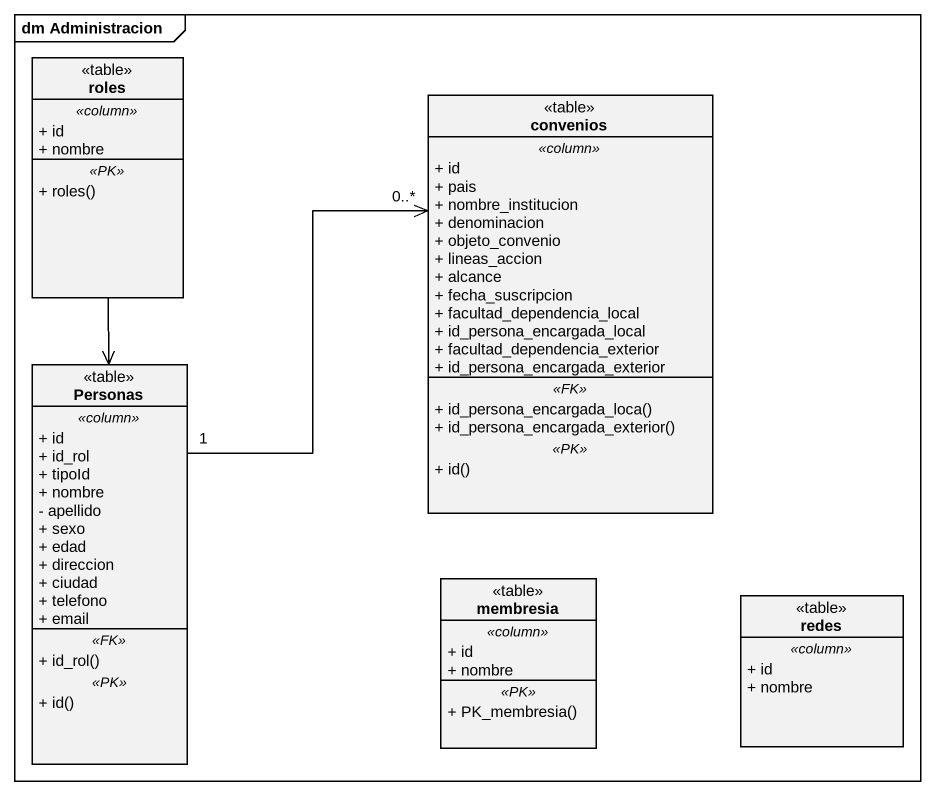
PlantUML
@startuml
mainframe dm Administracion
hide circle
hide empty members
skinparam classAttributeIconSize 0
class roles <<table>> {
  .. <<column>> ..
  + id
  + nombre
  .. <<PK>> ..
  + roles()
}
class convenios <<table>> {
  .. <<column>> ..
  + id
  + pais
  + nombre_institucion
  + denominacion
  + objeto_convenio
  + lineas_accion
  + alcance
  + fecha_suscripcion
  + facultad_dependencia_local
  + id_persona_encargada_local
  + facultad_dependencia_exterior
  + id_persona_encargada_exterior
  .. <<FK>> ..
  + id_persona_encargada_loca()
  + id_persona_encargada_exterior()
  .. <<PK>> ..
  + id()
}
class Personas <<table>> {
  .. <<column>> ..
  + id
  + id_rol
  + tipoId
  + nombre
  - apellido
  + sexo
  + edad
  + direccion
  + ciudad
  + telefono
  + email
  .. <<FK>> ..
  + id_rol()
  .. <<PK>> ..
  + id()
}
class membresia <<table>> {
  .. <<column>> ..
  + id
  + nombre
  .. <<PK>> ..
  + PK_membresia()
}
class redes <<table>> {
  .. <<column>> ..
  + id
  + nombre
}
roles --> Personas
Personas "1" -right-> "0..*" convenios
@enduml
